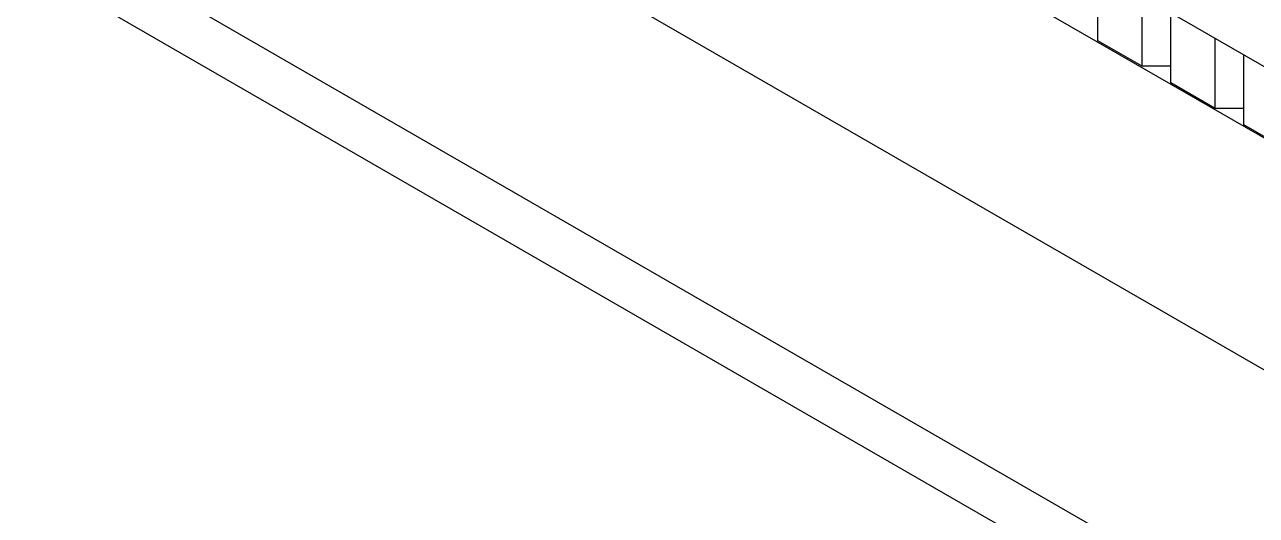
# Model space of a CAD drawing. Extents: x 0 to 11, y 0 to 8.5.
# Drawn here: x 6.9195 to 7.3176, y 6.3719 to 6.5307 of the extents above; entities that cross this region are included whole.
import ezdxf

# ---------------------------------------------------------------- set-up
doc = ezdxf.new("R2010")
doc.units = 0
doc.header["$LTSCALE"] = 0.5
doc.header["$MEASUREMENT"] = 0
doc.layers.add('VISIBLE', color=7, linetype='CONTINUOUS')

msp = doc.modelspace()

# ---------------------------------------------------------------- linework, layer by layer
at = {"layer": 'VISIBLE'}
for p, q in [((6.9518, 6.72976), (7.4185, 6.46031)), ((7.02972, 6.66162), (7.37771, 6.46071)), ((7.02972, 6.58661), (7.37771, 6.3857)), ((6.91953, 6.56777), (7.85225, 6.02926)), ((6.91953, 6.55063), (8.84969, 5.43625)), ((7.26639, 6.52542), (7.26639, 6.54813)), ((7.28068, 6.51717), (7.28068, 6.53988)), ((7.28996, 6.51182), (7.28996, 6.53452)), ((7.28068, 6.51717), (7.26639, 6.52542)), ((7.30425, 6.50356), (7.30425, 6.52627)), ((7.31353, 6.49821), (7.31353, 6.52091)), ((7.28996, 6.51717), (7.28068, 6.51717)), ((7.30425, 6.50356), (7.28996, 6.51182)), ((7.31353, 6.50356), (7.30425, 6.50356)), ((7.32782, 6.48996), (7.31353, 6.49821))]:
    msp.add_line(p, q, dxfattribs=at)

doc.saveas('drawing.dxf')
